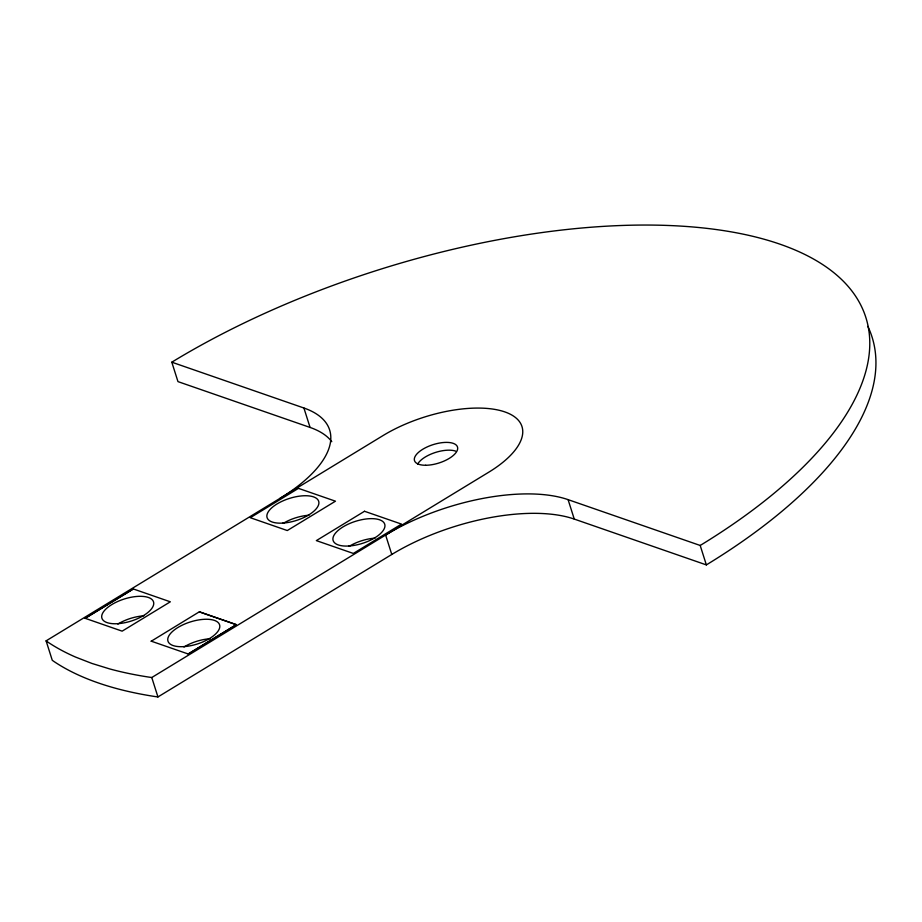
<?xml version="1.0" encoding="UTF-8"?>
<svg xmlns="http://www.w3.org/2000/svg" width="922" height="922" viewBox="0 0 922 922"><rect width="100%" height="100%" fill="white"/><g stroke="black" fill="none" stroke-linecap="round" stroke-linejoin="round"><path stroke-width="1.38" d="M46.1 640.859L383.16 435.495A90.195 38.54 -17.6 0 1 504.807 411.904A90.195 38.54 -17.6 0 1 488.833 472.156L151.773 677.52L148.799 677.094A450.962 192.721 -17.6 0 1 109.58 668.888L91.946 663.448L75.731 657.144A450.962 192.721 -17.6 0 1 47.794 642.058L46.1 640.859L52.266 660.29L53.96 661.489A450.962 192.721 -17.6 0 0 154.965 696.525L157.939 696.951L391.781 554.468A135.292 57.821 -17.6 0 1 574.256 519.074L706.356 564.898A450.962 192.721 -17.6 0 0 867.867 326.4M85.147 618.293L133.321 588.951L170.316 601.812L122.142 631.155L85.147 618.293L133.321 588.974M151.208 641.239L199.348 611.805L236.332 624.632L188.169 653.975L151.173 641.147M188.192 654.067L236.355 624.713L199.371 611.885M310.069 427.439L177.969 381.616L171.803 362.185L303.903 408.008L310.069 427.439A135.292 57.821 -17.6 0 1 331.77 441.673M391.781 554.468L385.627 535.037A135.292 57.821 -17.6 0 1 568.09 499.643L700.19 545.467L706.356 564.898M568.09 499.643L574.256 519.074M151.773 677.52L157.939 696.951M171.803 362.185A450.962 192.721 -17.6 0 1 780.047 244.203A450.962 192.721 -17.6 0 1 700.19 545.467M417.666 464.054A22.543 9.635 -17.6 0 1 434.504 452.76A22.543 9.635 -17.6 0 1 455.664 451.123M303.903 408.008A135.292 57.821 -17.6 0 1 279.942 498.387M349.242 546.297A27.061 11.56 -17.6 0 1 375.047 538.148M118.039 623.964A27.061 11.56 -17.6 0 1 143.844 615.827M283.192 523.385A27.061 11.56 -17.6 0 1 308.997 515.237M184.1 646.91A27.061 11.56 -17.6 0 1 209.893 638.762M298.463 488.36L250.3 517.703L287.284 530.542L335.458 501.188L298.463 488.36M364.513 511.272L316.35 540.615L353.333 553.442L401.508 524.099L364.513 511.272M425.653 465.264A22.543 9.635 -17.6 0 0 457.681 448.046A22.543 9.635 -17.6 0 0 424.662 448.173A22.543 9.635 -17.6 0 0 425.653 465.264M348.977 545.997A27.061 11.56 -17.6 0 0 384.728 524.215A27.061 11.56 -17.6 0 0 343.076 526.865A27.061 11.56 -17.6 0 0 348.977 545.997M117.774 623.675A27.061 11.56 -17.6 0 0 153.525 601.893A27.061 11.56 -17.6 0 0 111.873 604.532A27.061 11.56 -17.6 0 0 117.774 623.675M282.927 523.085A27.061 11.56 -17.6 0 0 318.678 501.303A27.061 11.56 -17.6 0 0 277.026 503.954A27.061 11.56 -17.6 0 0 282.927 523.085M183.835 646.622A27.061 11.56 -17.6 0 0 219.586 624.828A27.061 11.56 -17.6 0 0 177.934 627.479A27.061 11.56 -17.6 0 0 183.835 646.622"/></g></svg>
